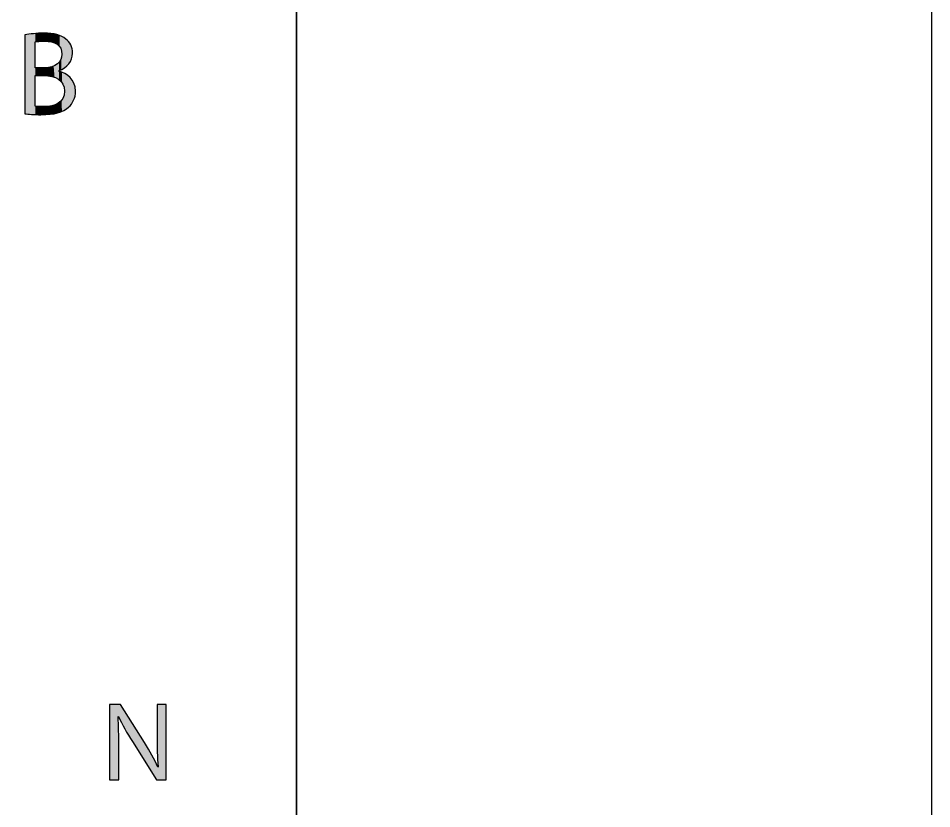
# Model space of a CAD drawing. Extents: x 0 to 360, y -268 to 0.
# Drawn here: x 267.99 to 291, y -232.73 to -212.81 of the extents above; entities that cross this region are included whole.
import ezdxf

# ---------------------------------------------------------------- set-up
doc = ezdxf.new("R2010")
doc.units = 0
doc.layers.add('LAYER_1', color=7, linetype='CONTINUOUS')

# ---------------------------------------------------------------- blocks, each defined once
blk = doc.blocks.new('*U417')
at = {"layer": 'LAYER_1', "color": 250}
for points in [[(268.321, -215.233), (268.153, -213.231), (268.321, -213.206)], [(268.153, -215.216), (268.153, -213.231), (268.321, -215.233)], [(268.367, -215.234), (268.321, -213.206), (268.367, -213.199)], [(268.321, -215.233), (268.321, -213.206), (268.367, -215.234)], [(268.414, -215.235), (268.367, -213.199), (268.414, -213.196)], [(268.367, -215.234), (268.367, -213.199), (268.414, -215.235)], [(268.5, -213.393), (268.414, -213.196), (268.5, -213.192)], [(268.509, -213.392), (268.5, -213.192), (268.509, -213.192)], [(268.558, -213.389), (268.509, -213.192), (268.558, -213.189)], [(268.564, -213.389), (268.558, -213.189), (268.564, -213.189)], [(268.63, -213.387), (268.564, -213.189), (268.63, -213.186)], [(268.645, -213.387), (268.645, -213.187), (268.651, -213.387)], [(268.651, -213.387), (268.651, -213.187), (268.701, -213.39)], [(268.701, -213.39), (268.701, -213.189), (268.733, -213.391)], [(268.733, -213.391), (268.733, -213.191), (268.734, -213.391)], [(268.734, -213.391), (268.734, -213.191), (268.739, -213.392)], [(268.739, -213.392), (268.739, -213.191), (268.748, -213.393)], [(268.748, -213.393), (268.748, -213.192), (268.783, -213.398)], [(268.783, -213.398), (268.783, -213.193), (268.784, -213.398)], [(268.784, -213.398), (268.784, -213.193), (268.786, -213.398)], [(268.786, -213.398), (268.786, -213.194), (268.792, -213.399)], [(268.792, -213.399), (268.792, -213.194), (268.809, -213.403)], [(268.809, -213.403), (268.809, -213.195), (268.825, -213.406)], [(268.825, -213.406), (268.825, -213.198), (268.828, -213.407)], [(268.828, -213.407), (268.828, -213.198), (268.832, -213.408)], [(268.832, -213.408), (268.832, -213.199), (268.834, -213.408)], [(268.834, -213.408), (268.834, -213.199), (268.864, -213.417)], [(268.864, -213.417), (268.864, -213.205), (268.873, -213.42)], [(268.873, -213.42), (268.873, -213.206), (268.873, -213.42)], [(268.873, -213.42), (268.873, -213.206), (268.877, -213.421)], [(268.877, -213.421), (268.877, -213.207), (268.9, -213.43)], [(268.9, -213.43), (268.9, -213.211), (268.908, -213.434)], [(268.908, -213.434), (268.908, -213.213), (268.916, -213.437)], [(268.916, -213.437), (268.916, -213.214), (268.92, -213.439)], [(268.92, -213.439), (268.92, -213.215), (268.934, -213.446)], [(268.934, -213.446), (268.934, -213.217), (268.941, -213.45)], [(268.941, -213.45), (268.941, -213.218), (268.956, -213.459)], [(268.956, -213.459), (268.956, -213.221), (268.957, -213.46)], [(268.957, -213.46), (268.957, -213.221), (268.96, -213.462)], [(268.96, -213.462), (268.96, -213.223), (268.964, -213.464)], [(268.964, -213.464), (268.964, -213.224), (268.971, -213.469)], [(268.971, -213.469), (268.971, -213.226), (268.978, -213.475)], [(268.978, -213.475), (268.978, -213.229), (268.992, -213.486)], [(268.992, -213.486), (268.992, -213.234), (268.993, -213.488)], [(268.993, -213.488), (268.993, -213.235), (268.997, -213.491)], [(268.997, -213.491), (268.997, -213.236), (268.998, -213.492)], [(268.998, -213.492), (268.998, -213.236), (269.011, -213.505)], [(269.011, -213.505), (269.011, -213.241), (269.016, -213.51)], [(269.016, -213.51), (269.016, -213.243), (269.02, -213.515)], [(269.02, -213.515), (269.02, -213.245), (269.028, -213.525)], [(269.028, -213.525), (269.028, -213.248), (269.032, -213.53)], [(269.032, -213.53), (269.032, -213.249), (269.037, -213.537)], [(269.037, -213.537), (269.037, -213.251), (269.04, -213.542)], [(269.04, -213.542), (269.04, -213.252), (269.054, -213.567)], [(269.054, -213.567), (269.054, -213.258), (269.056, -213.572)], [(269.056, -213.572), (269.056, -213.258), (269.059, -213.578)], [(269.059, -213.578), (269.059, -213.259), (269.06, -213.581)], [(269.06, -213.581), (269.06, -213.26), (269.062, -213.586)], [(269.062, -213.586), (269.062, -213.26), (269.068, -213.6)], [(269.068, -213.6), (269.068, -213.263), (269.069, -213.605)], [(269.069, -213.605), (269.069, -213.263), (269.078, -213.636)], [(269.078, -213.636), (269.078, -213.266), (269.078, -213.64)], [(269.078, -213.64), (269.078, -213.267), (269.08, -213.653)], [(269.08, -213.653), (269.08, -213.267), (269.084, -213.675)], [(269.084, -213.675), (269.084, -213.27), (269.084, -213.676)], [(269.084, -213.676), (269.084, -213.27), (269.084, -213.678)], [(269.084, -213.678), (269.084, -213.27), (269.086, -213.715)], [(269.086, -213.715), (269.086, -213.271), (269.086, -213.717)], [(269.078, -214.105), (269.069, -213.821), (269.078, -213.79)], [(269.08, -214.104), (269.078, -213.788), (269.08, -213.775)], [(269.078, -214.105), (269.078, -213.79), (269.078, -213.788)], [(269.084, -214.102), (269.08, -213.775), (269.084, -213.754)], [(269.086, -214.102), (269.084, -213.753), (269.086, -213.719)], [(269.084, -214.102), (269.084, -213.754), (269.084, -213.753)], [(269.084, -214.102), (269.084, -213.754), (269.084, -213.754)], [(269.086, -214.101), (269.086, -213.719), (269.086, -213.717)], [(268.825, -214.275), (268.809, -214.04), (268.825, -214.035)], [(268.825, -214.275), (268.825, -214.035), (268.828, -214.276)], [(268.828, -214.276), (268.825, -214.035), (268.828, -214.035)], [(268.832, -214.276), (268.828, -214.035), (268.832, -214.034)], [(268.828, -214.276), (268.828, -214.035), (268.832, -214.276)], [(268.834, -214.277), (268.832, -214.034), (268.834, -214.033)], [(268.832, -214.276), (268.832, -214.034), (268.834, -214.277)], [(268.864, -214.286), (268.834, -214.033), (268.864, -214.022)], [(268.834, -214.277), (268.834, -214.033), (268.864, -214.286)], [(268.873, -214.288), (268.864, -214.022), (268.873, -214.019)], [(268.864, -214.286), (268.864, -214.022), (268.873, -214.288)], [(268.877, -214.289), (268.873, -214.019), (268.877, -214.017)], [(268.873, -214.288), (268.873, -214.019), (268.873, -214.288)], [(268.873, -214.288), (268.873, -214.019), (268.873, -214.019)], [(268.873, -214.288), (268.873, -214.019), (268.877, -214.289)], [(268.9, -214.298), (268.877, -214.017), (268.9, -214.006)], [(268.877, -214.289), (268.877, -214.017), (268.9, -214.298)], [(268.908, -214.301), (268.9, -214.006), (268.908, -214.002)], [(268.9, -214.298), (268.9, -214.006), (268.908, -214.301)], [(268.916, -214.303), (268.908, -214.002), (268.916, -213.998)], [(268.908, -214.301), (268.908, -214.002), (268.916, -214.303)], [(268.92, -214.305), (268.916, -213.998), (268.92, -213.995)], [(268.916, -214.303), (268.916, -213.998), (268.92, -214.305)], [(268.934, -214.312), (268.92, -213.995), (268.934, -213.987)], [(268.92, -214.305), (268.92, -213.995), (268.934, -214.312)], [(268.941, -214.315), (268.934, -213.987), (268.941, -213.983)], [(268.934, -214.312), (268.934, -213.987), (268.941, -214.315)], [(268.956, -214.322), (268.941, -213.983), (268.956, -213.972)], [(268.941, -214.315), (268.941, -213.983), (268.956, -214.322)], [(268.957, -214.323), (268.956, -213.972), (268.957, -213.971)], [(268.956, -214.322), (268.956, -213.972), (268.957, -214.323)], [(268.96, -214.324), (268.957, -213.971), (268.96, -213.968)], [(268.957, -214.323), (268.957, -213.971), (268.96, -214.324)], [(268.964, -214.326), (268.96, -213.968), (268.964, -213.966)], [(268.96, -214.324), (268.96, -213.968), (268.964, -214.326)], [(268.971, -214.33), (268.964, -213.966), (268.971, -213.961)], [(268.964, -214.326), (268.964, -213.966), (268.971, -214.33)], [(268.978, -214.334), (268.971, -213.961), (268.978, -213.954)], [(268.971, -214.33), (268.971, -213.961), (268.978, -214.334)], [(268.992, -214.343), (268.978, -213.954), (268.992, -213.942)], [(268.978, -214.334), (268.978, -213.954), (268.992, -214.343)], [(268.993, -214.344), (268.992, -213.942), (268.993, -213.94)], [(268.992, -214.343), (268.992, -213.942), (268.993, -214.344)], [(268.997, -214.346), (268.993, -213.94), (268.997, -213.937)], [(268.993, -214.344), (268.993, -213.94), (268.997, -214.346)], [(268.998, -214.346), (268.997, -213.937), (268.998, -213.936)], [(268.997, -214.346), (268.997, -213.937), (268.998, -214.346)], [(269.011, -214.356), (268.998, -213.936), (269.011, -213.921)], [(268.998, -214.346), (268.998, -213.936), (269.011, -214.356)], [(269.016, -214.132), (269.011, -213.921), (269.016, -213.916)], [(269.02, -214.13), (269.016, -213.916), (269.02, -213.911)], [(269.028, -214.127), (269.02, -213.911), (269.028, -213.9)], [(269.032, -214.125), (269.028, -213.9), (269.032, -213.894)], [(269.037, -214.123), (269.032, -213.894), (269.037, -213.887)], [(269.04, -214.121), (269.037, -213.887), (269.04, -213.883)], [(269.054, -214.115), (269.04, -213.883), (269.054, -213.857)], [(269.056, -214.114), (269.054, -213.857), (269.056, -213.853)], [(269.059, -214.113), (269.056, -213.853), (269.059, -213.846)], [(269.06, -214.113), (269.059, -213.846), (269.06, -213.844)], [(269.062, -214.112), (269.06, -213.844), (269.062, -213.839)], [(269.068, -214.109), (269.062, -213.839), (269.068, -213.824)], [(269.069, -214.109), (269.068, -213.824), (269.069, -213.821)], [(268.63, -214.254), (268.63, -214.059), (268.633, -214.254)], [(268.633, -214.254), (268.633, -214.059), (268.645, -214.255)], [(268.645, -214.255), (268.645, -214.059), (268.651, -214.255)], [(268.701, -214.258), (268.651, -214.059), (268.701, -214.057)], [(268.651, -214.255), (268.651, -214.059), (268.701, -214.258)], [(268.733, -214.259), (268.701, -214.057), (268.733, -214.054)], [(268.701, -214.258), (268.701, -214.057), (268.733, -214.259)], [(268.733, -214.259), (268.733, -214.054), (268.734, -214.259)], [(268.734, -214.259), (268.733, -214.054), (268.734, -214.054)], [(268.739, -214.26), (268.734, -214.054), (268.739, -214.053)], [(268.734, -214.259), (268.734, -214.054), (268.739, -214.26)], [(268.748, -214.261), (268.739, -214.053), (268.748, -214.052)], [(268.739, -214.26), (268.739, -214.053), (268.748, -214.261)], [(268.783, -214.266), (268.748, -214.052), (268.783, -214.046)], [(268.748, -214.261), (268.748, -214.052), (268.783, -214.266)], [(268.783, -214.266), (268.783, -214.046), (268.784, -214.266)], [(268.784, -214.266), (268.783, -214.046), (268.784, -214.046)], [(268.786, -214.267), (268.784, -214.046), (268.786, -214.045)], [(268.784, -214.266), (268.784, -214.046), (268.786, -214.267)], [(268.792, -214.268), (268.786, -214.045), (268.792, -214.044)], [(268.786, -214.267), (268.786, -214.045), (268.792, -214.268)], [(268.809, -214.272), (268.792, -214.044), (268.809, -214.04)], [(268.792, -214.268), (268.792, -214.044), (268.809, -214.272)], [(268.809, -214.272), (268.809, -214.04), (268.825, -214.275)], [(269.011, -214.356), (269.011, -214.143), (269.016, -214.36)], [(269.016, -214.36), (269.016, -214.145), (269.02, -214.363)], [(269.02, -214.363), (269.02, -214.146), (269.028, -214.369)], [(269.028, -214.369), (269.028, -214.148), (269.032, -214.372)], [(269.032, -214.372), (269.032, -214.149), (269.037, -214.376)], [(269.037, -214.376), (269.037, -214.151), (269.04, -214.379)], [(269.04, -214.379), (269.04, -214.152), (269.054, -214.393)], [(269.054, -214.393), (269.054, -214.156), (269.056, -214.395)], [(269.056, -214.395), (269.056, -214.157), (269.059, -214.397)], [(269.059, -214.397), (269.059, -214.158), (269.06, -214.398)], [(269.06, -214.398), (269.06, -214.158), (269.062, -214.4)], [(269.062, -214.4), (269.062, -214.159), (269.068, -214.407)], [(269.068, -214.407), (269.068, -214.16), (269.069, -214.409)], [(269.069, -214.409), (269.069, -214.161), (269.078, -214.419)], [(269.078, -214.419), (269.078, -214.163), (269.078, -214.42)], [(269.078, -214.42), (269.078, -214.164), (269.08, -214.422)], [(269.08, -214.422), (269.08, -214.164), (269.084, -214.427)], [(269.084, -214.427), (269.084, -214.165), (269.084, -214.427)], [(269.084, -214.427), (269.084, -214.165), (269.084, -214.427)], [(269.084, -214.427), (269.084, -214.165), (269.086, -214.429)], [(269.086, -214.429), (269.086, -214.166), (269.086, -214.429)], [(269.086, -214.429), (269.086, -214.166), (269.086, -214.429)], [(269.086, -214.429), (269.086, -214.166), (269.088, -214.432)], [(269.088, -214.432), (269.088, -214.167), (269.109, -214.465)], [(269.109, -214.465), (269.109, -214.177), (269.11, -214.467)], [(269.11, -214.467), (269.11, -214.177), (269.127, -214.504)], [(269.127, -214.504), (269.127, -214.185), (269.128, -214.506)], [(269.128, -214.506), (269.128, -214.185), (269.133, -214.522)], [(269.133, -214.522), (269.133, -214.188), (269.141, -214.547)], [(269.141, -214.547), (269.141, -214.191), (269.141, -214.548)], [(269.141, -214.548), (269.141, -214.191), (269.149, -214.593)], [(269.149, -214.593), (269.149, -214.195), (269.149, -214.594)], [(269.149, -214.594), (269.149, -214.195), (269.152, -214.643)], [(269.149, -215.125), (269.141, -214.742), (269.149, -214.696)], [(269.152, -215.124), (269.149, -214.694), (269.152, -214.643)], [(269.149, -215.125), (269.149, -214.696), (269.149, -214.694)], [(268.992, -215.189), (268.978, -214.959), (268.992, -214.951)], [(268.993, -215.189), (268.992, -214.951), (268.993, -214.95)], [(268.997, -215.188), (268.993, -214.95), (268.997, -214.947)], [(268.998, -215.187), (268.997, -214.947), (268.998, -214.947)], [(269.011, -215.183), (268.998, -214.947), (269.011, -214.938)], [(269.016, -215.182), (269.011, -214.938), (269.016, -214.934)], [(269.02, -215.18), (269.016, -214.934), (269.02, -214.931)], [(269.028, -215.178), (269.02, -214.931), (269.028, -214.925)], [(269.032, -215.177), (269.028, -214.925), (269.032, -214.922)], [(269.037, -215.175), (269.032, -214.922), (269.037, -214.917)], [(269.04, -215.174), (269.037, -214.917), (269.04, -214.914)], [(269.054, -215.169), (269.04, -214.914), (269.054, -214.901)], [(269.056, -215.169), (269.054, -214.901), (269.056, -214.899)], [(269.059, -215.168), (269.056, -214.899), (269.059, -214.897)], [(269.06, -215.167), (269.059, -214.897), (269.06, -214.896)], [(269.062, -215.167), (269.06, -214.896), (269.062, -214.893)], [(269.068, -215.164), (269.062, -214.893), (269.068, -214.886)], [(269.069, -215.163), (269.068, -214.886), (269.069, -214.885)], [(269.078, -215.16), (269.069, -214.885), (269.078, -214.874)], [(269.08, -215.158), (269.078, -214.874), (269.08, -214.871)], [(269.078, -215.159), (269.078, -214.874), (269.078, -214.874)], [(269.084, -215.157), (269.08, -214.871), (269.084, -214.867)], [(269.086, -215.156), (269.084, -214.867), (269.086, -214.865)], [(269.084, -215.157), (269.084, -214.867), (269.084, -214.867)], [(269.084, -215.157), (269.084, -214.867), (269.084, -214.867)], [(269.088, -215.155), (269.086, -214.865), (269.088, -214.861)], [(269.086, -215.156), (269.086, -214.865), (269.086, -214.865)], [(269.086, -215.156), (269.086, -214.865), (269.086, -214.865)], [(269.109, -215.146), (269.088, -214.861), (269.109, -214.829)], [(269.11, -215.145), (269.109, -214.829), (269.11, -214.825)], [(269.127, -215.138), (269.11, -214.825), (269.127, -214.789)], [(269.128, -215.137), (269.127, -214.789), (269.128, -214.785)], [(269.133, -215.135), (269.128, -214.785), (269.133, -214.769)], [(269.141, -215.13), (269.133, -214.769), (269.141, -214.745)], [(269.141, -215.13), (269.141, -214.745), (269.141, -214.742)], [(268.414, -215.235), (268.414, -215.024), (268.5, -215.238)], [(268.5, -215.238), (268.5, -215.033), (268.509, -215.238)], [(268.509, -215.238), (268.509, -215.033), (268.558, -215.24)], [(268.645, -215.236), (268.633, -215.036), (268.645, -215.035)], [(268.651, -215.235), (268.645, -215.035), (268.651, -215.035)], [(268.701, -215.233), (268.651, -215.035), (268.701, -215.033)], [(268.733, -215.231), (268.701, -215.033), (268.733, -215.031)], [(268.734, -215.231), (268.733, -215.031), (268.734, -215.031)], [(268.739, -215.231), (268.734, -215.031), (268.739, -215.03)], [(268.748, -215.23), (268.739, -215.03), (268.748, -215.029)], [(268.783, -215.229), (268.748, -215.029), (268.783, -215.023)], [(268.784, -215.229), (268.783, -215.023), (268.784, -215.023)], [(268.786, -215.229), (268.784, -215.023), (268.786, -215.023)], [(268.792, -215.227), (268.786, -215.023), (268.792, -215.022)], [(268.809, -215.224), (268.792, -215.022), (268.809, -215.019)], [(268.825, -215.222), (268.809, -215.019), (268.825, -215.016)], [(268.828, -215.221), (268.825, -215.016), (268.828, -215.016)], [(268.832, -215.22), (268.828, -215.016), (268.832, -215.015)], [(268.834, -215.22), (268.832, -215.015), (268.834, -215.014)], [(268.864, -215.214), (268.834, -215.014), (268.864, -215.006)], [(268.873, -215.213), (268.864, -215.006), (268.873, -215.004)], [(268.877, -215.212), (268.873, -215.004), (268.877, -215.003)], [(268.873, -215.213), (268.873, -215.004), (268.873, -215.004)], [(268.9, -215.208), (268.877, -215.003), (268.9, -214.995)], [(268.908, -215.206), (268.9, -214.995), (268.908, -214.992)], [(268.916, -215.205), (268.908, -214.992), (268.916, -214.989)], [(268.92, -215.204), (268.916, -214.989), (268.92, -214.987)], [(268.934, -215.202), (268.92, -214.987), (268.934, -214.981)], [(268.941, -215.2), (268.934, -214.981), (268.941, -214.978)], [(268.956, -215.198), (268.941, -214.978), (268.956, -214.971)], [(268.957, -215.198), (268.956, -214.971), (268.957, -214.97)], [(268.96, -215.197), (268.957, -214.97), (268.96, -214.969)], [(268.964, -215.196), (268.96, -214.969), (268.964, -214.967)], [(268.971, -215.195), (268.964, -214.967), (268.971, -214.963)], [(268.978, -215.194), (268.971, -214.963), (268.978, -214.959)]]:
    blk.add_solid(points, dxfattribs=at)
at = {"layer": 'LAYER_1', "color": 250, "extrusion": (0, 0, -1)}
for points in [[(-268.414, -213.405), (-268.414, -213.196), (-268.5, -213.393)], [(-268.5, -213.393), (-268.5, -213.192), (-268.509, -213.392)], [(-268.509, -213.392), (-268.509, -213.192), (-268.558, -213.389)], [(-268.558, -213.389), (-268.558, -213.189), (-268.564, -213.389)], [(-268.564, -213.389), (-268.564, -213.189), (-268.63, -213.387)], [(-268.63, -213.387), (-268.63, -213.186), (-268.633, -213.387)], [(-268.633, -213.387), (-268.63, -213.186), (-268.633, -213.186)], [(-268.633, -213.387), (-268.633, -213.186), (-268.645, -213.387)], [(-268.645, -213.387), (-268.633, -213.186), (-268.645, -213.187)], [(-268.651, -213.387), (-268.645, -213.187), (-268.651, -213.187)], [(-268.701, -213.39), (-268.651, -213.187), (-268.701, -213.189)], [(-268.733, -213.391), (-268.701, -213.189), (-268.733, -213.191)], [(-268.734, -213.391), (-268.733, -213.191), (-268.734, -213.191)], [(-268.739, -213.392), (-268.734, -213.191), (-268.739, -213.191)], [(-268.748, -213.393), (-268.739, -213.191), (-268.748, -213.192)], [(-268.783, -213.398), (-268.748, -213.192), (-268.783, -213.193)], [(-268.784, -213.398), (-268.783, -213.193), (-268.784, -213.193)], [(-268.786, -213.398), (-268.784, -213.193), (-268.786, -213.194)], [(-268.792, -213.399), (-268.786, -213.194), (-268.792, -213.194)], [(-268.809, -213.403), (-268.792, -213.194), (-268.809, -213.195)], [(-268.825, -213.406), (-268.809, -213.195), (-268.825, -213.198)], [(-268.828, -213.407), (-268.825, -213.198), (-268.828, -213.198)], [(-268.832, -213.408), (-268.828, -213.198), (-268.832, -213.199)], [(-268.834, -213.408), (-268.832, -213.199), (-268.834, -213.199)], [(-268.864, -213.417), (-268.834, -213.199), (-268.864, -213.205)], [(-268.873, -213.42), (-268.864, -213.205), (-268.873, -213.206)], [(-268.873, -213.42), (-268.873, -213.206), (-268.873, -213.206)], [(-268.877, -213.421), (-268.873, -213.206), (-268.877, -213.207)], [(-268.9, -213.43), (-268.877, -213.207), (-268.9, -213.211)], [(-268.908, -213.434), (-268.9, -213.211), (-268.908, -213.213)], [(-268.916, -213.437), (-268.908, -213.213), (-268.916, -213.214)], [(-268.92, -213.439), (-268.916, -213.214), (-268.92, -213.215)], [(-268.934, -213.446), (-268.92, -213.215), (-268.934, -213.217)], [(-268.941, -213.45), (-268.934, -213.217), (-268.941, -213.218)], [(-268.956, -213.459), (-268.941, -213.218), (-268.956, -213.221)], [(-268.957, -213.46), (-268.956, -213.221), (-268.957, -213.221)], [(-268.96, -213.462), (-268.957, -213.221), (-268.96, -213.223)], [(-268.964, -213.464), (-268.96, -213.223), (-268.964, -213.224)], [(-268.971, -213.469), (-268.964, -213.224), (-268.971, -213.226)], [(-268.978, -213.475), (-268.971, -213.226), (-268.978, -213.229)], [(-268.992, -213.486), (-268.978, -213.229), (-268.992, -213.234)], [(-268.993, -213.488), (-268.992, -213.234), (-268.993, -213.235)], [(-268.997, -213.491), (-268.993, -213.235), (-268.997, -213.236)], [(-268.998, -213.492), (-268.997, -213.236), (-268.998, -213.236)], [(-269.011, -213.505), (-268.998, -213.236), (-269.011, -213.241)], [(-269.016, -213.51), (-269.011, -213.241), (-269.016, -213.243)], [(-269.02, -213.515), (-269.016, -213.243), (-269.02, -213.245)], [(-269.028, -213.525), (-269.02, -213.245), (-269.028, -213.248)], [(-269.032, -213.53), (-269.028, -213.248), (-269.032, -213.249)], [(-269.037, -213.537), (-269.032, -213.249), (-269.037, -213.251)], [(-269.04, -213.542), (-269.037, -213.251), (-269.04, -213.252)], [(-269.054, -213.567), (-269.04, -213.252), (-269.054, -213.258)], [(-269.056, -213.572), (-269.054, -213.258), (-269.056, -213.258)], [(-269.059, -213.578), (-269.056, -213.258), (-269.059, -213.259)], [(-269.06, -213.581), (-269.059, -213.259), (-269.06, -213.26)], [(-269.062, -213.586), (-269.06, -213.26), (-269.062, -213.26)], [(-269.068, -213.6), (-269.062, -213.26), (-269.068, -213.263)], [(-269.069, -213.605), (-269.068, -213.263), (-269.069, -213.263)], [(-269.078, -213.636), (-269.069, -213.263), (-269.078, -213.266)], [(-269.078, -213.64), (-269.078, -213.266), (-269.078, -213.267)], [(-269.08, -213.653), (-269.078, -213.267), (-269.08, -213.267)], [(-269.084, -213.675), (-269.08, -213.267), (-269.084, -213.27)], [(-269.084, -213.676), (-269.084, -213.27), (-269.084, -213.27)], [(-269.084, -213.678), (-269.084, -213.27), (-269.084, -213.27)], [(-269.086, -213.715), (-269.084, -213.27), (-269.086, -213.271)], [(-269.086, -213.717), (-269.086, -213.271), (-269.086, -213.271)], [(-269.086, -214.101), (-269.086, -213.271), (-269.086, -214.101)], [(-269.086, -214.101), (-269.086, -213.271), (-269.086, -213.271)], [(-269.086, -214.101), (-269.086, -213.271), (-269.088, -214.1)], [(-269.088, -214.1), (-269.086, -213.271), (-269.088, -213.273)], [(-269.088, -214.1), (-269.088, -213.273), (-269.109, -214.088)], [(-269.109, -214.088), (-269.088, -213.273), (-269.109, -213.286)], [(-269.109, -214.088), (-269.109, -213.286), (-269.11, -214.087)], [(-269.11, -214.087), (-269.109, -213.286), (-269.11, -213.287)], [(-269.11, -214.087), (-269.11, -213.287), (-269.127, -214.076)], [(-269.127, -214.076), (-269.11, -213.287), (-269.127, -213.298)], [(-269.127, -214.076), (-269.127, -213.298), (-269.128, -214.076)], [(-269.128, -214.076), (-269.127, -213.298), (-269.128, -213.299)], [(-269.128, -214.076), (-269.128, -213.299), (-269.133, -214.073)], [(-269.133, -214.073), (-269.128, -213.299), (-269.133, -213.302)], [(-269.133, -214.073), (-269.133, -213.302), (-269.141, -214.068)], [(-269.141, -214.068), (-269.133, -213.302), (-269.141, -213.307)], [(-269.141, -214.068), (-269.141, -213.307), (-269.141, -214.068)], [(-269.141, -214.068), (-269.141, -213.307), (-269.141, -213.307)], [(-269.141, -214.068), (-269.141, -213.307), (-269.149, -214.063)], [(-269.149, -214.063), (-269.141, -213.307), (-269.149, -213.312)], [(-269.149, -214.063), (-269.149, -213.312), (-269.149, -214.063)], [(-269.149, -214.063), (-269.149, -213.312), (-269.149, -213.312)], [(-269.149, -214.063), (-269.149, -213.312), (-269.152, -214.061)], [(-269.152, -214.061), (-269.149, -213.312), (-269.152, -213.314)], [(-269.152, -214.061), (-269.152, -213.314), (-269.153, -214.061)], [(-269.153, -214.061), (-269.152, -213.314), (-269.153, -213.315)], [(-269.153, -214.061), (-269.153, -213.315), (-269.157, -214.057)], [(-269.157, -214.057), (-269.153, -213.315), (-269.157, -213.317)], [(-269.157, -214.057), (-269.157, -213.317), (-269.182, -214.037)], [(-269.182, -214.037), (-269.157, -213.317), (-269.182, -213.333)], [(-269.182, -214.037), (-269.182, -213.333), (-269.198, -214.024)], [(-269.198, -214.024), (-269.182, -213.333), (-269.198, -213.349)], [(-269.198, -214.024), (-269.198, -213.349), (-269.211, -214.013)], [(-269.211, -214.013), (-269.198, -213.349), (-269.211, -213.361)], [(-269.211, -214.013), (-269.211, -213.361), (-269.227, -213.995)], [(-269.227, -213.995), (-269.211, -213.361), (-269.227, -213.376)], [(-269.227, -213.995), (-269.227, -213.376), (-269.252, -213.967)], [(-269.252, -213.967), (-269.227, -213.376), (-269.252, -213.4)], [(-269.252, -213.967), (-269.252, -213.4), (-269.254, -213.965)], [(-269.254, -213.965), (-269.252, -213.4), (-269.254, -213.402)], [(-269.254, -213.965), (-269.254, -213.402), (-269.26, -213.958)], [(-269.26, -213.958), (-269.254, -213.402), (-269.26, -213.412)], [(-269.26, -213.958), (-269.26, -213.412), (-269.291, -213.911)], [(-269.291, -213.911), (-269.26, -213.412), (-269.291, -213.458)], [(-269.291, -213.911), (-269.291, -213.458), (-269.3, -213.898)], [(-269.3, -213.898), (-269.291, -213.458), (-269.3, -213.471)], [(-269.3, -213.898), (-269.3, -213.471), (-269.306, -213.883)], [(-269.306, -213.883), (-269.3, -213.471), (-269.306, -213.481)], [(-269.306, -213.883), (-269.306, -213.481), (-269.325, -213.84)], [(-269.325, -213.84), (-269.306, -213.481), (-269.325, -213.535)], [(-269.325, -213.84), (-269.325, -213.535), (-269.329, -213.832)], [(-269.329, -213.832), (-269.325, -213.535), (-269.329, -213.544)], [(-269.329, -213.832), (-269.329, -213.544), (-269.34, -213.786)], [(-269.34, -213.786), (-269.329, -213.544), (-269.34, -213.578)], [(-269.078, -214.105), (-269.078, -213.788), (-269.08, -214.104)], [(-269.078, -214.105), (-269.078, -213.79), (-269.078, -214.105)], [(-269.08, -214.104), (-269.08, -213.775), (-269.084, -214.102)], [(-269.084, -214.102), (-269.084, -213.753), (-269.086, -214.102)], [(-269.084, -214.102), (-269.084, -213.754), (-269.084, -214.102)], [(-269.084, -214.102), (-269.084, -213.754), (-269.084, -214.102)], [(-269.086, -214.102), (-269.086, -213.719), (-269.086, -214.101)], [(-269.34, -213.786), (-269.34, -213.578), (-269.346, -213.763)], [(-269.346, -213.763), (-269.34, -213.578), (-269.346, -213.633)], [(-269.346, -213.763), (-269.346, -213.633), (-269.346, -213.763)], [(-269.346, -213.763), (-269.346, -213.633), (-269.346, -213.633)], [(-269.346, -213.763), (-269.346, -213.633), (-269.352, -213.69)], [(-269.011, -214.134), (-269.011, -213.921), (-269.016, -214.132)], [(-269.016, -214.132), (-269.016, -213.916), (-269.02, -214.13)], [(-269.02, -214.13), (-269.02, -213.911), (-269.028, -214.127)], [(-269.028, -214.127), (-269.028, -213.9), (-269.032, -214.125)], [(-269.032, -214.125), (-269.032, -213.894), (-269.037, -214.123)], [(-269.037, -214.123), (-269.037, -213.887), (-269.04, -214.121)], [(-269.04, -214.121), (-269.04, -213.883), (-269.054, -214.115)], [(-269.054, -214.115), (-269.054, -213.857), (-269.056, -214.114)], [(-269.056, -214.114), (-269.056, -213.853), (-269.059, -214.113)], [(-269.059, -214.113), (-269.059, -213.846), (-269.06, -214.113)], [(-269.06, -214.113), (-269.06, -213.844), (-269.062, -214.112)], [(-269.062, -214.112), (-269.062, -213.839), (-269.068, -214.109)], [(-269.068, -214.109), (-269.068, -213.824), (-269.069, -214.109)], [(-269.069, -214.109), (-269.069, -213.821), (-269.078, -214.105)], [(-268.414, -214.254), (-268.414, -214.059), (-268.5, -214.254)], [(-268.5, -214.254), (-268.414, -214.059), (-268.5, -214.059)], [(-268.5, -214.254), (-268.5, -214.059), (-268.509, -214.254)], [(-268.509, -214.254), (-268.5, -214.059), (-268.509, -214.059)], [(-268.509, -214.254), (-268.509, -214.059), (-268.558, -214.254)], [(-268.558, -214.254), (-268.509, -214.059), (-268.558, -214.059)], [(-268.558, -214.254), (-268.558, -214.059), (-268.564, -214.254)], [(-268.564, -214.254), (-268.558, -214.059), (-268.564, -214.059)], [(-268.564, -214.254), (-268.564, -214.059), (-268.63, -214.254)], [(-268.63, -214.254), (-268.564, -214.059), (-268.63, -214.059)], [(-268.633, -214.254), (-268.63, -214.059), (-268.633, -214.059)], [(-268.645, -214.255), (-268.633, -214.059), (-268.645, -214.059)], [(-268.651, -214.255), (-268.645, -214.059), (-268.651, -214.059)], [(-269.016, -214.36), (-269.011, -214.143), (-269.016, -214.145)], [(-269.02, -214.363), (-269.016, -214.145), (-269.02, -214.146)], [(-269.028, -214.369), (-269.02, -214.146), (-269.028, -214.148)], [(-269.032, -214.372), (-269.028, -214.148), (-269.032, -214.149)], [(-269.037, -214.376), (-269.032, -214.149), (-269.037, -214.151)], [(-269.04, -214.379), (-269.037, -214.151), (-269.04, -214.152)], [(-269.054, -214.393), (-269.04, -214.152), (-269.054, -214.156)], [(-269.056, -214.395), (-269.054, -214.156), (-269.056, -214.157)], [(-269.059, -214.397), (-269.056, -214.157), (-269.059, -214.158)], [(-269.06, -214.398), (-269.059, -214.158), (-269.06, -214.158)], [(-269.062, -214.4), (-269.06, -214.158), (-269.062, -214.159)], [(-269.068, -214.407), (-269.062, -214.159), (-269.068, -214.16)], [(-269.069, -214.409), (-269.068, -214.16), (-269.069, -214.161)], [(-269.078, -214.419), (-269.069, -214.161), (-269.078, -214.163)], [(-269.078, -214.42), (-269.078, -214.163), (-269.078, -214.164)], [(-269.08, -214.422), (-269.078, -214.164), (-269.08, -214.164)], [(-269.084, -214.427), (-269.08, -214.164), (-269.084, -214.165)], [(-269.084, -214.427), (-269.084, -214.165), (-269.084, -214.165)], [(-269.084, -214.427), (-269.084, -214.165), (-269.084, -214.165)], [(-269.086, -214.429), (-269.084, -214.165), (-269.086, -214.166)], [(-269.086, -214.429), (-269.086, -214.166), (-269.086, -214.166)], [(-269.086, -214.429), (-269.086, -214.166), (-269.086, -214.166)], [(-269.088, -214.432), (-269.086, -214.166), (-269.088, -214.167)], [(-269.109, -214.465), (-269.088, -214.167), (-269.109, -214.177)], [(-269.11, -214.467), (-269.109, -214.177), (-269.11, -214.177)], [(-269.127, -214.504), (-269.11, -214.177), (-269.127, -214.185)], [(-269.128, -214.506), (-269.127, -214.185), (-269.128, -214.185)], [(-269.133, -214.522), (-269.128, -214.185), (-269.133, -214.188)], [(-269.141, -214.547), (-269.133, -214.188), (-269.141, -214.191)], [(-269.141, -214.548), (-269.141, -214.191), (-269.141, -214.191)], [(-269.149, -214.593), (-269.141, -214.191), (-269.149, -214.195)], [(-269.149, -214.594), (-269.149, -214.195), (-269.149, -214.195)], [(-269.152, -214.643), (-269.149, -214.195), (-269.152, -214.196)], [(-269.152, -215.124), (-269.152, -214.196), (-269.153, -215.123)], [(-269.153, -215.123), (-269.152, -214.196), (-269.153, -214.196)], [(-269.153, -215.123), (-269.153, -214.196), (-269.157, -215.121)], [(-269.157, -215.121), (-269.153, -214.196), (-269.157, -214.198)], [(-269.157, -215.121), (-269.157, -214.198), (-269.182, -215.106)], [(-269.182, -215.106), (-269.157, -214.198), (-269.182, -214.214)], [(-269.182, -215.106), (-269.182, -214.214), (-269.198, -215.096)], [(-269.198, -215.096), (-269.182, -214.214), (-269.198, -214.224)], [(-269.198, -215.096), (-269.198, -214.224), (-269.211, -215.085)], [(-269.211, -215.085), (-269.198, -214.224), (-269.211, -214.233)], [(-269.211, -215.085), (-269.211, -214.233), (-269.227, -215.073)], [(-269.227, -215.073), (-269.211, -214.233), (-269.227, -214.243)], [(-269.227, -215.073), (-269.227, -214.243), (-269.252, -215.052)], [(-269.252, -215.052), (-269.227, -214.243), (-269.252, -214.265)], [(-269.252, -215.052), (-269.252, -214.265), (-269.254, -215.051)], [(-269.254, -215.051), (-269.252, -214.265), (-269.254, -214.266)], [(-269.254, -215.051), (-269.254, -214.266), (-269.26, -215.044)], [(-269.26, -215.044), (-269.254, -214.266), (-269.26, -214.272)], [(-269.26, -215.044), (-269.26, -214.272), (-269.291, -215.01)], [(-269.291, -215.01), (-269.26, -214.272), (-269.291, -214.299)], [(-269.291, -215.01), (-269.291, -214.299), (-269.3, -215)], [(-269.3, -215), (-269.291, -214.299), (-269.3, -214.309)], [(-269.3, -215), (-269.3, -214.309), (-269.306, -214.993)], [(-269.306, -214.993), (-269.3, -214.309), (-269.306, -214.318)], [(-269.306, -214.993), (-269.306, -214.318), (-269.325, -214.972)], [(-269.325, -214.972), (-269.306, -214.318), (-269.325, -214.341)], [(-269.325, -214.972), (-269.325, -214.341), (-269.329, -214.966)], [(-269.329, -214.966), (-269.325, -214.341), (-269.329, -214.345)], [(-269.329, -214.966), (-269.329, -214.345), (-269.34, -214.946)], [(-269.34, -214.946), (-269.329, -214.345), (-269.34, -214.36)], [(-269.34, -214.946), (-269.34, -214.36), (-269.346, -214.936)], [(-269.346, -214.936), (-269.34, -214.36), (-269.346, -214.367)], [(-269.346, -214.936), (-269.346, -214.367), (-269.346, -214.936)], [(-269.346, -214.936), (-269.346, -214.367), (-269.346, -214.367)], [(-269.346, -214.936), (-269.346, -214.367), (-269.352, -214.925)], [(-269.352, -214.925), (-269.346, -214.367), (-269.352, -214.378)], [(-269.352, -214.925), (-269.352, -214.378), (-269.38, -214.878)], [(-269.38, -214.878), (-269.352, -214.378), (-269.38, -214.43)], [(-269.38, -214.878), (-269.38, -214.43), (-269.389, -214.849)], [(-269.389, -214.849), (-269.38, -214.43), (-269.389, -214.448)], [(-269.389, -214.849), (-269.389, -214.448), (-269.415, -214.77)], [(-269.415, -214.77), (-269.389, -214.448), (-269.415, -214.533)], [(-269.149, -215.125), (-269.149, -214.694), (-269.152, -215.124)], [(-269.149, -215.125), (-269.149, -214.696), (-269.149, -215.125)], [(-269.415, -214.77), (-269.415, -214.533), (-269.417, -214.746)], [(-269.417, -214.746), (-269.415, -214.533), (-269.417, -214.541)], [(-269.417, -214.746), (-269.417, -214.541), (-269.427, -214.647)], [(-268.992, -215.189), (-268.992, -214.951), (-268.993, -215.189)], [(-268.993, -215.189), (-268.993, -214.95), (-268.997, -215.188)], [(-268.997, -215.188), (-268.997, -214.947), (-268.998, -215.187)], [(-268.998, -215.187), (-268.998, -214.947), (-269.011, -215.183)], [(-269.011, -215.183), (-269.011, -214.938), (-269.016, -215.182)], [(-269.016, -215.182), (-269.016, -214.934), (-269.02, -215.18)], [(-269.02, -215.18), (-269.02, -214.931), (-269.028, -215.178)], [(-269.028, -215.178), (-269.028, -214.925), (-269.032, -215.177)], [(-269.032, -215.177), (-269.032, -214.922), (-269.037, -215.175)], [(-269.037, -215.175), (-269.037, -214.917), (-269.04, -215.174)], [(-269.04, -215.174), (-269.04, -214.914), (-269.054, -215.169)], [(-269.054, -215.169), (-269.054, -214.901), (-269.056, -215.169)], [(-269.056, -215.169), (-269.056, -214.899), (-269.059, -215.168)], [(-269.059, -215.168), (-269.059, -214.897), (-269.06, -215.167)], [(-269.06, -215.167), (-269.06, -214.896), (-269.062, -215.167)], [(-269.062, -215.167), (-269.062, -214.893), (-269.068, -215.164)], [(-269.068, -215.164), (-269.068, -214.886), (-269.069, -215.163)], [(-269.069, -215.163), (-269.069, -214.885), (-269.078, -215.16)], [(-269.078, -215.16), (-269.078, -214.874), (-269.078, -215.159)], [(-269.078, -215.159), (-269.078, -214.874), (-269.08, -215.158)], [(-269.08, -215.158), (-269.08, -214.871), (-269.084, -215.157)], [(-269.084, -215.157), (-269.084, -214.867), (-269.084, -215.157)], [(-269.084, -215.157), (-269.084, -214.867), (-269.084, -215.157)], [(-269.084, -215.157), (-269.084, -214.867), (-269.086, -215.156)], [(-269.086, -215.156), (-269.086, -214.865), (-269.086, -215.156)], [(-269.086, -215.156), (-269.086, -214.865), (-269.086, -215.156)], [(-269.086, -215.156), (-269.086, -214.865), (-269.088, -215.155)], [(-269.088, -215.155), (-269.088, -214.861), (-269.109, -215.146)], [(-269.109, -215.146), (-269.109, -214.829), (-269.11, -215.145)], [(-269.11, -215.145), (-269.11, -214.825), (-269.127, -215.138)], [(-269.127, -215.138), (-269.127, -214.789), (-269.128, -215.137)], [(-269.128, -215.137), (-269.128, -214.785), (-269.133, -215.135)], [(-269.133, -215.135), (-269.133, -214.769), (-269.141, -215.13)], [(-269.141, -215.13), (-269.141, -214.742), (-269.149, -215.125)], [(-269.141, -215.13), (-269.141, -214.745), (-269.141, -215.13)], [(-268.5, -215.238), (-268.414, -215.024), (-268.5, -215.033)], [(-268.509, -215.238), (-268.5, -215.033), (-268.509, -215.033)], [(-268.558, -215.24), (-268.509, -215.033), (-268.558, -215.034)], [(-268.558, -215.24), (-268.558, -215.034), (-268.564, -215.24)], [(-268.564, -215.24), (-268.558, -215.034), (-268.564, -215.035)], [(-268.564, -215.24), (-268.564, -215.035), (-268.63, -215.236)], [(-268.63, -215.236), (-268.564, -215.035), (-268.63, -215.036)], [(-268.63, -215.236), (-268.63, -215.036), (-268.633, -215.236)], [(-268.633, -215.236), (-268.63, -215.036), (-268.633, -215.036)], [(-268.633, -215.236), (-268.633, -215.036), (-268.645, -215.236)], [(-268.645, -215.236), (-268.645, -215.035), (-268.651, -215.235)], [(-268.651, -215.235), (-268.651, -215.035), (-268.701, -215.233)], [(-268.701, -215.233), (-268.701, -215.033), (-268.733, -215.231)], [(-268.733, -215.231), (-268.733, -215.031), (-268.734, -215.231)], [(-268.734, -215.231), (-268.734, -215.031), (-268.739, -215.231)], [(-268.739, -215.231), (-268.739, -215.03), (-268.748, -215.23)], [(-268.748, -215.23), (-268.748, -215.029), (-268.783, -215.229)], [(-268.783, -215.229), (-268.783, -215.023), (-268.784, -215.229)], [(-268.784, -215.229), (-268.784, -215.023), (-268.786, -215.229)], [(-268.786, -215.229), (-268.786, -215.023), (-268.792, -215.227)], [(-268.792, -215.227), (-268.792, -215.022), (-268.809, -215.224)], [(-268.809, -215.224), (-268.809, -215.019), (-268.825, -215.222)], [(-268.825, -215.222), (-268.825, -215.016), (-268.828, -215.221)], [(-268.828, -215.221), (-268.828, -215.016), (-268.832, -215.22)], [(-268.832, -215.22), (-268.832, -215.015), (-268.834, -215.22)], [(-268.834, -215.22), (-268.834, -215.014), (-268.864, -215.214)], [(-268.864, -215.214), (-268.864, -215.006), (-268.873, -215.213)], [(-268.873, -215.213), (-268.873, -215.004), (-268.873, -215.213)], [(-268.873, -215.213), (-268.873, -215.004), (-268.877, -215.212)], [(-268.877, -215.212), (-268.877, -215.003), (-268.9, -215.208)], [(-268.9, -215.208), (-268.9, -214.995), (-268.908, -215.206)], [(-268.908, -215.206), (-268.908, -214.992), (-268.916, -215.205)], [(-268.916, -215.205), (-268.916, -214.989), (-268.92, -215.204)], [(-268.92, -215.204), (-268.92, -214.987), (-268.934, -215.202)], [(-268.934, -215.202), (-268.934, -214.981), (-268.941, -215.2)], [(-268.941, -215.2), (-268.941, -214.978), (-268.956, -215.198)], [(-268.956, -215.198), (-268.956, -214.971), (-268.957, -215.198)], [(-268.957, -215.198), (-268.957, -214.97), (-268.96, -215.197)], [(-268.96, -215.197), (-268.96, -214.969), (-268.964, -215.196)], [(-268.964, -215.196), (-268.964, -214.967), (-268.971, -215.195)], [(-268.971, -215.195), (-268.971, -214.963), (-268.978, -215.194)], [(-268.978, -215.194), (-268.978, -214.959), (-268.992, -215.189)]]:
    blk.add_solid(points, dxfattribs=at)
blk = doc.blocks.new('BLOCK_50')
at = {"layer": 'LAYER_1'}
for points, knots in [([(268.153, -213.231), (268.267, -213.205), (268.45, -213.186), (268.63, -213.186), (268.891, -213.186), (269.059, -213.231), (269.182, -213.333), (269.286, -213.411), (269.352, -213.531), (269.352, -213.69), (269.352, -213.888), (269.221, -214.059), (269.011, -214.134), (269.011, -214.134), (269.011, -214.143), (269.011, -214.143), (269.203, -214.188), (269.427, -214.346), (269.427, -214.647), (269.427, -214.82), (269.359, -214.955), (269.254, -215.051), (269.115, -215.18), (268.888, -215.24), (268.558, -215.24), (268.378, -215.24), (268.24, -215.228), (268.153, -215.216), (268.153, -215.216), (268.153, -213.231), (268.153, -213.231)], [0, 0, 0, 0, 1, 1, 1, 2, 2, 2, 3, 3, 3, 4, 4, 4, 5, 5, 5, 6, 6, 6, 7, 7, 7, 8, 8, 8, 9, 9, 9, 10, 10, 10, 10]), ([(268.414, -214.059), (268.414, -214.059), (268.651, -214.059), (268.651, -214.059), (268.924, -214.059), (269.086, -213.911), (269.086, -213.717), (269.086, -213.483), (268.909, -213.387), (268.645, -213.387), (268.525, -213.387), (268.456, -213.396), (268.414, -213.405), (268.414, -213.405), (268.414, -214.059), (268.414, -214.059)], [0, 0, 0, 0, 1, 1, 1, 2, 2, 2, 3, 3, 3, 4, 4, 4, 5, 5, 5, 5]), ([(268.414, -215.024), (268.468, -215.033), (268.54, -215.036), (268.633, -215.036), (268.902, -215.036), (269.152, -214.937), (269.152, -214.643), (269.152, -214.37), (268.915, -214.254), (268.63, -214.254), (268.63, -214.254), (268.414, -214.254), (268.414, -214.254), (268.414, -214.254), (268.414, -215.024), (268.414, -215.024)], [0, 0, 0, 0, 1, 1, 1, 2, 2, 2, 3, 3, 3, 4, 4, 4, 5, 5, 5, 5])]:
    blk.add_open_spline(points, degree=3, knots=knots, dxfattribs=at)
at = {"layer": 'LAYER_1', "color": 250}
blk.add_blockref('*U417', (0, 0), dxfattribs=at)
blk = doc.blocks.new('*U476')
at = {"layer": 'LAYER_1', "color": 250, "extrusion": (0, 0, -1)}
for points in [[(-270.287, -232), (-270.287, -230.099), (-270.501, -232)], [(-270.501, -232), (-270.287, -230.099), (-270.501, -230.099)], [(-270.501, -230.404), (-270.501, -230.099), (-270.509, -230.401)], [(-270.509, -230.401), (-270.501, -230.099), (-270.509, -230.099)], [(-270.514, -230.412), (-270.509, -230.099), (-270.514, -230.099)], [(-270.518, -230.418), (-270.514, -230.099), (-270.518, -230.099)], [(-270.557, -230.501), (-270.518, -230.099), (-270.557, -230.099)], [(-270.585, -230.557), (-270.557, -230.099), (-270.585, -230.143)], [(-270.671, -230.716), (-270.585, -230.143), (-270.671, -230.279)], [(-271.488, -231.301), (-271.482, -230.099), (-271.488, -230.099)], [(-271.502, -231.537), (-271.488, -230.099), (-271.502, -230.099)], [(-271.51, -231.676), (-271.502, -230.099), (-271.51, -230.099)], [(-271.51, -232), (-271.51, -230.099), (-271.714, -232)], [(-271.714, -232), (-271.51, -230.099), (-271.714, -230.099)], [(-270.862, -231.036), (-270.671, -230.279), (-270.862, -230.582)], [(-270.501, -232), (-270.501, -230.404), (-270.509, -232)], [(-270.509, -232), (-270.501, -230.404), (-270.509, -230.627)], [(-271.164, -231.518), (-270.862, -230.582), (-271.164, -231.061)], [(-270.509, -232), (-270.509, -230.627), (-270.514, -232)], [(-270.514, -232), (-270.509, -230.627), (-270.514, -230.767)], [(-270.514, -232), (-270.514, -230.767), (-270.518, -232)], [(-270.518, -232), (-270.514, -230.767), (-270.518, -231.188)], [(-271.352, -231.818), (-271.164, -231.061), (-271.352, -231.38)], [(-271.466, -232), (-271.352, -231.38), (-271.466, -231.606)], [(-271.466, -232), (-271.466, -231.606), (-271.482, -232)], [(-271.482, -232), (-271.466, -231.606), (-271.482, -231.639)], [(-271.482, -232), (-271.482, -231.639), (-271.488, -232)], [(-271.488, -232), (-271.482, -231.639), (-271.488, -231.651)], [(-271.488, -232), (-271.488, -231.651), (-271.502, -232)], [(-271.502, -232), (-271.488, -231.651), (-271.502, -231.679)], [(-271.502, -232), (-271.502, -231.679), (-271.51, -232)]]:
    blk.add_solid(points, dxfattribs=at)
at = {"layer": 'LAYER_1', "color": 250}
for points in [[(270.509, -230.401), (270.509, -230.099), (270.514, -230.412)], [(270.514, -230.412), (270.514, -230.099), (270.518, -230.418)], [(270.518, -230.418), (270.518, -230.099), (270.557, -230.501)], [(270.557, -230.501), (270.557, -230.099), (270.585, -230.557)], [(270.585, -230.557), (270.585, -230.143), (270.671, -230.716)], [(271.482, -230.894), (271.482, -230.099), (271.488, -231.301)], [(271.488, -231.301), (271.488, -230.099), (271.502, -231.537)], [(271.502, -231.537), (271.502, -230.099), (271.51, -231.676)], [(270.671, -230.716), (270.671, -230.279), (270.862, -231.036)], [(270.862, -231.036), (270.862, -230.582), (271.164, -231.518)], [(271.164, -231.518), (271.164, -231.061), (271.352, -231.818)], [(271.352, -231.818), (271.352, -231.38), (271.466, -232)], [(271.51, -232), (271.502, -231.679), (271.51, -231.676)]]:
    blk.add_solid(points, dxfattribs=at)
blk = doc.blocks.new('BLOCK_63')
at = {"layer": 'LAYER_1'}
blk.add_open_spline([(270.287, -232), (270.287, -232), (270.287, -230.099), (270.287, -230.099), (270.287, -230.099), (270.557, -230.099), (270.557, -230.099), (270.557, -230.099), (271.164, -231.061), (271.164, -231.061), (271.302, -231.284), (271.415, -231.484), (271.502, -231.679), (271.502, -231.679), (271.51, -231.676), (271.51, -231.676), (271.488, -231.422), (271.482, -231.191), (271.482, -230.894), (271.482, -230.894), (271.482, -230.099), (271.482, -230.099), (271.482, -230.099), (271.714, -230.099), (271.714, -230.099), (271.714, -230.099), (271.714, -232), (271.714, -232), (271.714, -232), (271.466, -232), (271.466, -232), (271.466, -232), (270.862, -231.036), (270.862, -231.036), (270.729, -230.824), (270.602, -230.606), (270.509, -230.401), (270.509, -230.401), (270.501, -230.404), (270.501, -230.404), (270.515, -230.644), (270.518, -230.872), (270.518, -231.188), (270.518, -231.188), (270.518, -232), (270.518, -232), (270.518, -232), (270.287, -232), (270.287, -232)], degree=3, knots=[0, 0, 0, 0, 1, 1, 1, 2, 2, 2, 3, 3, 3, 4, 4, 4, 5, 5, 5, 6, 6, 6, 7, 7, 7, 8, 8, 8, 9, 9, 9, 10, 10, 10, 11, 11, 11, 12, 12, 12, 13, 13, 13, 14, 14, 14, 15, 15, 15, 16, 16, 16, 16], dxfattribs=at)
at = {"layer": 'LAYER_1', "color": 250}
blk.add_blockref('*U476', (0, 0), dxfattribs=at)
blk = doc.blocks.new('BLOCK_20')
at = {"layer": 'LAYER_1', "color": 250}
for points in [[(275, -196), (211.044, -196), (211.044, -252), (275, -252), (275, -196)], [(291, -196), (274.985, -196), (274.985, -252), (291, -252), (291, -196)]]:
    blk.add_lwpolyline(points, dxfattribs=at)
at = {"layer": 'LAYER_1'}
for name in ['BLOCK_50', 'BLOCK_63']:
    blk.add_blockref(name, (0, 0), dxfattribs=at)
blk = doc.blocks.new('BLOCK_17')
at = {"layer": 'LAYER_1'}
blk.add_blockref('BLOCK_20', (0, 0), dxfattribs=at)

msp = doc.modelspace()

# ---------------------------------------------------------------- block references
at = {"layer": 'LAYER_1'}
msp.add_blockref('BLOCK_17', (0, 0), dxfattribs=at)

doc.saveas('drawing.dxf')
